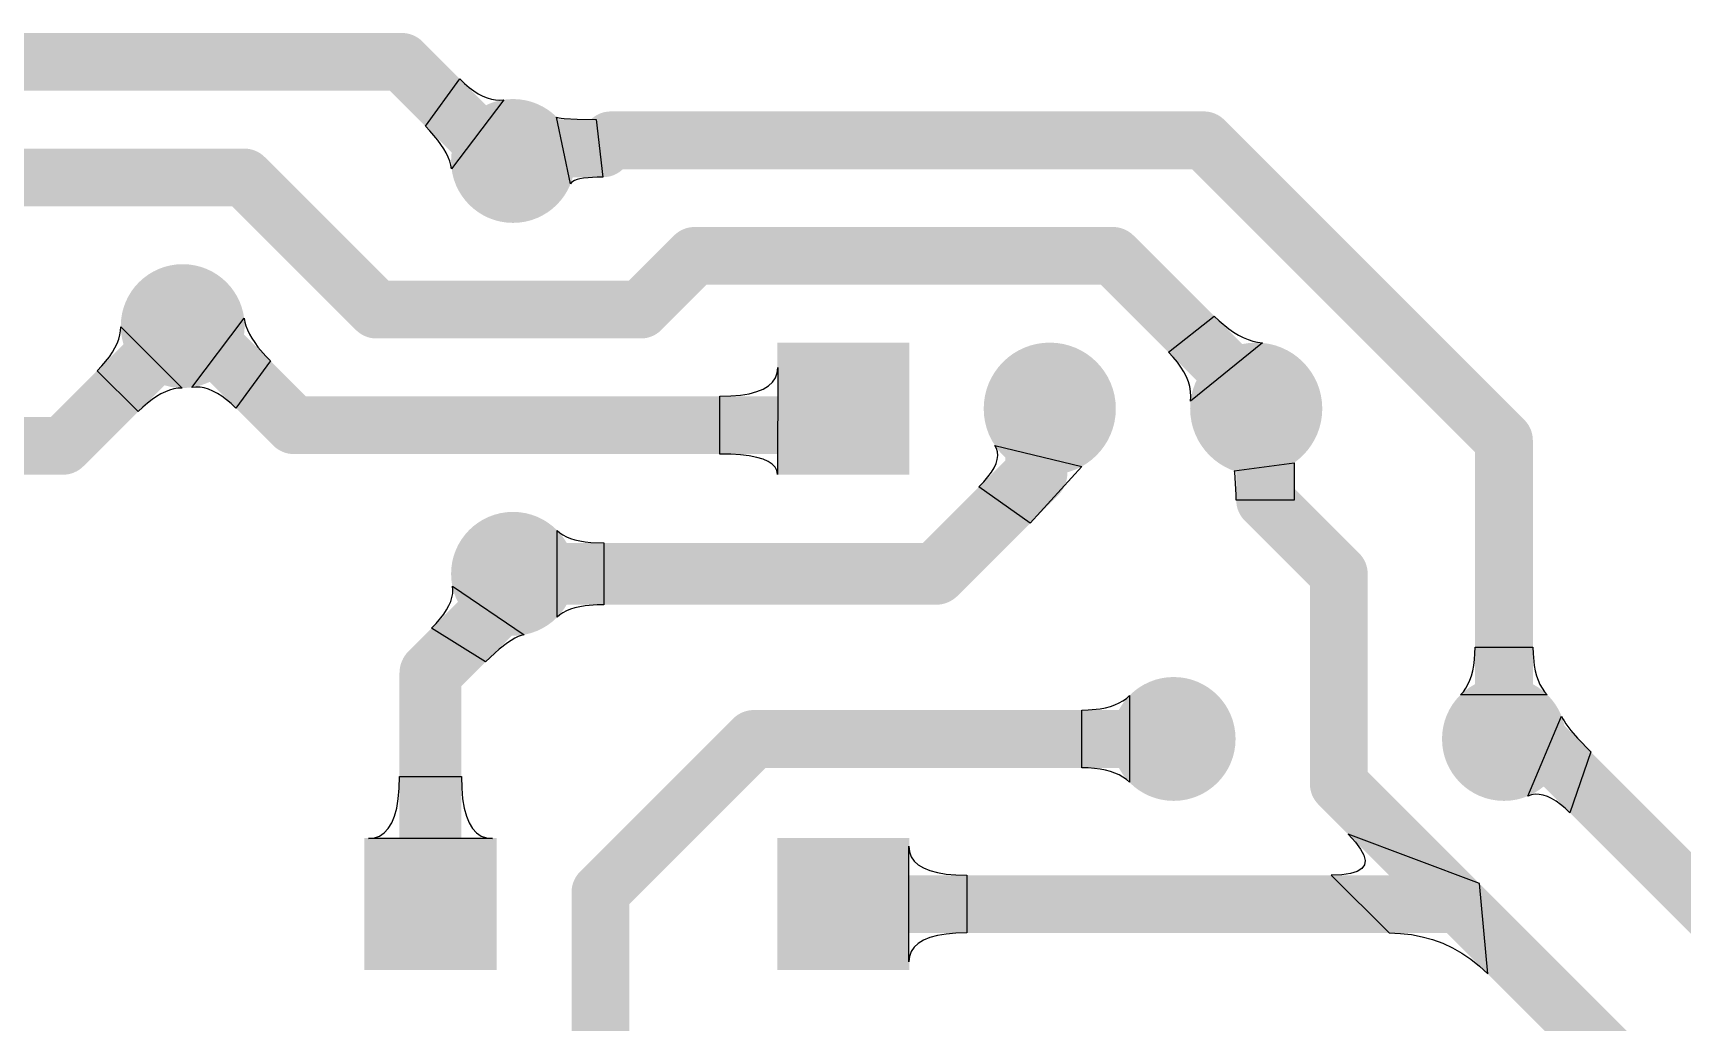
# Model space of a CAD drawing. Header units: inches. Extents: x 0.13 to 2.13, y 0.1 to 1.6.
# Drawn here: x 0.952 to 1.738, y 1.125 to 1.596 of the extents above; entities that cross this region are included whole.
import ezdxf

# ---------------------------------------------------------------- set-up
doc = ezdxf.new("R2010")
doc.units = ezdxf.units.IN
doc.header["$MEASUREMENT"] = 0
doc.layers.add('Pad Holes', color=156, linetype='Continuous')
doc.layers.add('Top Layer', color=1, linetype='Continuous')

# ---------------------------------------------------------------- blocks, each defined once
blk = doc.blocks.new('TO_92_CBE_5')
at = {"layer": 'Pad Holes'}
h = blk.add_hatch(color=7, dxfattribs=at)
edge = h.paths.add_edge_path()
edge.add_arc((-0.0984246, 0), 0.015748, 0, 360)
h = blk.add_hatch(color=7, dxfattribs=at)
edge = h.paths.add_edge_path()
edge.add_arc((-6e-07, 0), 0.015748, 0, 360)
h = blk.add_hatch(color=7, dxfattribs=at)
edge = h.paths.add_edge_path()
edge.add_arc((0.0984254, 0), 0.015748, 0, 360)
at = {"layer": 'Top Layer'}
h = blk.add_hatch(color=1, dxfattribs=at)
edge = h.paths.add_edge_path()
edge.add_arc((-0.0984246, 0), 0.031496, 0, 360)
h = blk.add_hatch(color=1, dxfattribs=at)
edge = h.paths.add_edge_path()
edge.add_arc((-6e-07, 0), 0.031496, 0, 360)
blk.add_hatch(color=1, dxfattribs=at).paths.add_polyline_path([(0.06692935, 0.03149605), (0.12992145, 0.03149605), (0.12992145, -0.03149605), (0.06692935, -0.03149605)])
blk = doc.blocks.new('TO_92_CBE_6')
at = {"layer": 'Pad Holes'}
h = blk.add_hatch(color=7, dxfattribs=at)
edge = h.paths.add_edge_path()
edge.add_arc((-0.0984246, 3e-07), 0.015748, 0, 360)
h = blk.add_hatch(color=7, dxfattribs=at)
edge = h.paths.add_edge_path()
edge.add_arc((-6e-07, 3e-07), 0.015748, 0, 360)
h = blk.add_hatch(color=7, dxfattribs=at)
edge = h.paths.add_edge_path()
edge.add_arc((0.0984254, 3e-07), 0.015748, 0, 360)
at = {"layer": 'Top Layer'}
h = blk.add_hatch(color=1, dxfattribs=at)
edge = h.paths.add_edge_path()
edge.add_arc((-0.0984246, 3e-07), 0.031496, 0, 360)
h = blk.add_hatch(color=1, dxfattribs=at)
edge = h.paths.add_edge_path()
edge.add_arc((-6e-07, 3e-07), 0.031496, 0, 360)
blk.add_hatch(color=1, dxfattribs=at).paths.add_polyline_path([(0.06692935, 0.03149635), (0.12992145, 0.03149635), (0.12992145, -0.03149575), (0.06692935, -0.03149575)])
blk = doc.blocks.new('R_THT_10_8___10')
at = {"layer": 'Pad Holes'}
h = blk.add_hatch(color=7, dxfattribs=at)
edge = h.paths.add_edge_path()
edge.add_arc((0, 0), 0.015748, 0, 360)
h = blk.add_hatch(color=7, dxfattribs=at)
edge = h.paths.add_edge_path()
edge.add_arc((0.4251969, 0), 0.015748, 0, 360)
at = {"layer": 'Top Layer'}
h = blk.add_hatch(color=1, dxfattribs=at)
edge = h.paths.add_edge_path()
edge.add_arc((0, 0), 0.0295275, 0, 360)
h = blk.add_hatch(color=1, dxfattribs=at)
edge = h.paths.add_edge_path()
edge.add_arc((0.4251969, 0), 0.0295275, 0, 360)
blk = doc.blocks.new('TO_92_EBC_15')
at = {"layer": 'Pad Holes'}
h = blk.add_hatch(color=7, dxfattribs=at)
edge = h.paths.add_edge_path()
edge.add_arc((-0.0984255, 8e-07), 0.015748, 0, 360)
h = blk.add_hatch(color=7, dxfattribs=at)
edge = h.paths.add_edge_path()
edge.add_arc((5e-07, 8e-07), 0.015748, 0, 360)
h = blk.add_hatch(color=7, dxfattribs=at)
edge = h.paths.add_edge_path()
edge.add_arc((0.0984245, 8e-07), 0.015748, 0, 360)
at = {"layer": 'Top Layer'}
h = blk.add_hatch(color=1, dxfattribs=at)
edge = h.paths.add_edge_path()
edge.add_arc((-0.0984255, 8e-07), 0.031496, 0, 360)
h = blk.add_hatch(color=1, dxfattribs=at)
edge = h.paths.add_edge_path()
edge.add_arc((5e-07, 8e-07), 0.031496, 0, 360)
blk.add_hatch(color=1, dxfattribs=at).paths.add_polyline_path([(0.06692845, 0.03149685), (0.12992055, 0.03149685), (0.12992055, -0.03149525), (0.06692845, -0.03149525)])
blk = doc.blocks.new('R_THT_10_8___18')
at = {"layer": 'Pad Holes'}
h = blk.add_hatch(color=7, dxfattribs=at)
edge = h.paths.add_edge_path()
edge.add_arc((-9e-07, 3e-07), 0.015748, 0, 360)
h = blk.add_hatch(color=7, dxfattribs=at)
edge = h.paths.add_edge_path()
edge.add_arc((0.4251971, 3e-07), 0.015748, 0, 360)
at = {"layer": 'Top Layer'}
h = blk.add_hatch(color=1, dxfattribs=at)
edge = h.paths.add_edge_path()
edge.add_arc((-9e-07, 3e-07), 0.0295275, 0, 360)
h = blk.add_hatch(color=1, dxfattribs=at)
edge = h.paths.add_edge_path()
edge.add_arc((0.4251971, 3e-07), 0.0295275, 0, 360)
blk = doc.blocks.new('R_THT_10_8___20')
at = {"layer": 'Pad Holes'}
h = blk.add_hatch(color=7, dxfattribs=at)
edge = h.paths.add_edge_path()
edge.add_arc((0, 5e-07), 0.015748, 0, 360)
h = blk.add_hatch(color=7, dxfattribs=at)
edge = h.paths.add_edge_path()
edge.add_arc((0.425196, 5e-07), 0.015748, 0, 360)
at = {"layer": 'Top Layer'}
h = blk.add_hatch(color=1, dxfattribs=at)
edge = h.paths.add_edge_path()
edge.add_arc((0, 5e-07), 0.0295275, 0, 360)
h = blk.add_hatch(color=1, dxfattribs=at)
edge = h.paths.add_edge_path()
edge.add_arc((0.425196, 5e-07), 0.0295275, 0, 360)
blk = doc.blocks.new('C_THT_5___24')
at = {"layer": 'Pad Holes'}
h = blk.add_hatch(color=7, dxfattribs=at)
edge = h.paths.add_edge_path()
edge.add_arc((-4e-07, 5e-07), 0.015748, 0, 360)
h = blk.add_hatch(color=7, dxfattribs=at)
edge = h.paths.add_edge_path()
edge.add_arc((0.1968496, 5e-07), 0.015748, 0, 360)
at = {"layer": 'Top Layer'}
h = blk.add_hatch(color=1, dxfattribs=at)
edge = h.paths.add_edge_path()
edge.add_arc((-4e-07, 5e-07), 0.0295275, 0, 360)
h = blk.add_hatch(color=1, dxfattribs=at)
edge = h.paths.add_edge_path()
edge.add_arc((0.1968496, 5e-07), 0.0295275, 0, 360)

msp = doc.modelspace()

# ---------------------------------------------------------------- linework, layer by layer
at = {"layer": 'Top Layer'}
for p, q in [((1.139324, 1.5519929), (1.1557391, 1.5745523)), ((1.1557391, 1.5745523), (1.1579925, 1.5724099)), ((1.1579925, 1.5724099), (1.1602122, 1.5705233)), ((1.1767574, 1.5646392), (1.1518152, 1.5316731)), ((1.1602122, 1.5705233), (1.1623982, 1.5688926)), ((1.1623982, 1.5688926), (1.1645506, 1.5675176)), ((1.1645506, 1.5675176), (1.1666693, 1.5663984)), ((1.1666693, 1.5663984), (1.1687543, 1.565535)), ((1.1687543, 1.565535), (1.1708056, 1.5649274)), ((1.1708056, 1.5649274), (1.1728232, 1.5645755)), ((1.1728232, 1.5645755), (1.1748071, 1.5644795)), ((1.1748071, 1.5644795), (1.1767574, 1.5646392)), ((1.1414898, 1.5497488), (1.139324, 1.5519929)), ((1.1452102, 1.5454021), (1.1414898, 1.5497488)), ((1.208549, 1.5245446), (1.2019115, 1.556382)), ((1.2019115, 1.556382), (1.2023067, 1.5561649)), ((1.2023067, 1.5561649), (1.203032, 1.5559706)), ((1.203032, 1.5559706), (1.2040874, 1.5557991)), ((1.2040874, 1.5557991), (1.205473, 1.5556505)), ((1.205473, 1.5556505), (1.2116103, 1.5553419)), ((1.2116103, 1.5553419), (1.2207187, 1.555239)), ((1.2207187, 1.555239), (1.2239464, 1.52768)), ((1.1467649, 1.5432994), (1.1452102, 1.5454021)), ((1.1481159, 1.5412439), (1.1467649, 1.5432994)), ((1.1492631, 1.5392355), (1.1481159, 1.5412439)), ((1.1502067, 1.5372742), (1.1492631, 1.5392355)), ((1.1509466, 1.53536), (1.1502067, 1.5372742)), ((1.1514828, 1.533493), (1.1509466, 1.53536)), ((1.1518152, 1.5316731), (1.1514828, 1.533493)), ((1.209563, 1.5256734), (1.2089269, 1.5251404)), ((1.2104572, 1.5261437), (1.209563, 1.5256734)), ((1.2116096, 1.5265512), (1.2104572, 1.5261437)), ((1.2130203, 1.5268961), (1.2116096, 1.5265512)), ((1.2146891, 1.5271783), (1.2130203, 1.5268961)), ((1.2212448, 1.5276486), (1.2146891, 1.5271783)), ((1.2239464, 1.52768), (1.2212448, 1.5276486)), ((1.2089269, 1.5251404), (1.208549, 1.5245446)), ((0.9940012, 1.4544516), (0.9940959, 1.4563976)), ((0.9940959, 1.4563976), (1.0233267, 1.4271668)), ((1.027967, 1.4274868), (1.0529092, 1.4604529)), ((1.0529092, 1.4604529), (1.0532416, 1.458633)), ((1.0532416, 1.458633), (1.0537778, 1.456766)), ((1.0537778, 1.456766), (1.0545177, 1.4548518)), ((1.0545177, 1.4548518), (1.0554613, 1.4528905)), ((1.493629, 1.4442171), (1.5153617, 1.4614588)), ((1.5153617, 1.4614588), (1.5177022, 1.4592205)), ((1.5177022, 1.4592205), (1.5223559, 1.4553843)), ((1.5223559, 1.4553843), (1.524669, 1.4537865)), ((0.9913414, 1.4463354), (0.9923484, 1.4484143)), ((0.9923484, 1.4484143), (0.9931274, 1.4504599)), ((0.9931274, 1.4504599), (0.9936784, 1.4524724)), ((0.9936784, 1.4524724), (0.9940012, 1.4544516)), ((1.0554613, 1.4528905), (1.0566085, 1.4508821)), ((1.0566085, 1.4508821), (1.0579595, 1.4488266)), ((1.0579595, 1.4488266), (1.0595142, 1.4467239)), ((1.0595142, 1.4467239), (1.0632346, 1.4423772)), ((1.5383562, 1.4486829), (1.5041374, 1.4208729)), ((1.524669, 1.4537865), (1.526973, 1.4524021)), ((1.526973, 1.4524021), (1.5292679, 1.4512313)), ((1.5292679, 1.4512313), (1.5315537, 1.4502739)), ((1.5315537, 1.4502739), (1.5338303, 1.4495301)), ((1.5338303, 1.4495301), (1.5360978, 1.4489997)), ((1.5360978, 1.4489997), (1.5383562, 1.4486829)), ((0.9850322, 1.4376878), (0.988643, 1.442078)), ((0.988643, 1.442078), (0.9901062, 1.4442233)), ((0.9901062, 1.4442233), (0.9913414, 1.4463354)), ((1.0654004, 1.4401331), (1.0489853, 1.4175737)), ((1.0632346, 1.4423772), (1.0654004, 1.4401331)), ((1.495861, 1.4418568), (1.493629, 1.4442171)), ((1.4978305, 1.4395022), (1.495861, 1.4418568)), ((1.4995375, 1.4371533), (1.4978305, 1.4395022)), ((0.9828847, 1.4354428), (0.9850322, 1.4376878)), ((1.0023719, 1.4159556), (0.9828847, 1.4354428)), ((1.304822, 1.4299802), (1.3062092, 1.4320472)), ((1.3062092, 1.4320472), (1.3070441, 1.4343897)), ((1.3070441, 1.4343897), (1.3073267, 1.4370078)), ((1.3073267, 1.4370078), (1.3072067, 1.3859468)), ((1.5009821, 1.4348103), (1.4995375, 1.4371533)), ((1.5021641, 1.432473), (1.5009821, 1.4348103)), ((1.5030837, 1.4301415), (1.5021641, 1.432473)), ((1.0111524, 1.4231771), (1.0090071, 1.4217139)), ((1.0132645, 1.4244123), (1.0111524, 1.4231771)), ((1.0153434, 1.4254193), (1.0132645, 1.4244123)), ((1.017389, 1.4261983), (1.0153434, 1.4254193)), ((1.0194015, 1.4267493), (1.017389, 1.4261983)), ((1.0213807, 1.4270721), (1.0194015, 1.4267493)), ((1.0233267, 1.4271668), (1.0213807, 1.4270721)), ((1.0299173, 1.4276465), (1.027967, 1.4274868)), ((1.0319012, 1.4275505), (1.0299173, 1.4276465)), ((1.0339188, 1.4271986), (1.0319012, 1.4275505)), ((1.0359701, 1.426591), (1.0339188, 1.4271986)), ((1.0380551, 1.4257276), (1.0359701, 1.426591)), ((1.0401738, 1.4246084), (1.0380551, 1.4257276)), ((1.0423262, 1.4232334), (1.0401738, 1.4246084)), ((1.0445122, 1.4216027), (1.0423262, 1.4232334)), ((1.2796476, 1.4232282), (1.2849008, 1.423366)), ((1.2796476, 1.3956692), (1.2796476, 1.4232282)), ((1.2849008, 1.423366), (1.2896017, 1.4237794)), ((1.2896017, 1.4237794), (1.2937503, 1.4244684)), ((1.2937503, 1.4244684), (1.2973467, 1.425433)), ((1.2973467, 1.425433), (1.3003907, 1.4266731)), ((1.3003907, 1.4266731), (1.3028825, 1.4281889)), ((1.3028825, 1.4281889), (1.304822, 1.4299802)), ((1.5037409, 1.4278157), (1.5030837, 1.4301415)), ((1.5041355, 1.4254957), (1.5037409, 1.4278157)), ((1.5042677, 1.4231814), (1.5041355, 1.4254957)), ((1.5041374, 1.4208729), (1.5042677, 1.4231814)), ((1.0046169, 1.4181031), (1.0023719, 1.4159556)), ((1.0068286, 1.4200225), (1.0046169, 1.4181031)), ((1.0090071, 1.4217139), (1.0068286, 1.4200225)), ((1.0467319, 1.4197161), (1.0445122, 1.4216027)), ((1.0489853, 1.4175737), (1.0467319, 1.4197161)), ((1.411644, 1.3982809), (1.4108408, 1.3997914)), ((1.4108408, 1.3997914), (1.4522203, 1.3897447)), ((1.2848838, 1.3955719), (1.2796476, 1.3956692)), ((1.2895689, 1.3952803), (1.2848838, 1.3955719)), ((1.2937027, 1.3947941), (1.2895689, 1.3952803)), ((1.2972854, 1.3941136), (1.2937027, 1.3947941)), ((1.3003169, 1.3932386), (1.2972854, 1.3941136)), ((1.3027972, 1.3921691), (1.3003169, 1.3932386)), ((1.3047264, 1.3909052), (1.3027972, 1.3921691)), ((1.4113771, 1.3911948), (1.4119657, 1.3931229)), ((1.4120992, 1.396666), (1.411644, 1.3982809)), ((1.4119657, 1.3931229), (1.4122064, 1.3949467)), ((1.4122064, 1.3949467), (1.4120992, 1.396666)), ((1.5248555, 1.3876559), (1.5535711, 1.391574)), ((1.5535711, 1.391574), (1.5535519, 1.3913824)), ((1.3061043, 1.3894468), (1.3047264, 1.3909052)), ((1.3069311, 1.387794), (1.3061043, 1.3894468)), ((1.3072067, 1.3859468), (1.3069311, 1.387794)), ((1.4055432, 1.3824384), (1.4075236, 1.3847841)), ((1.4075236, 1.3847841), (1.409156, 1.3870254)), ((1.409156, 1.3870254), (1.4104405, 1.3891623)), ((1.4104405, 1.3891623), (1.4113771, 1.3911948)), ((1.4522203, 1.3897447), (1.4276694, 1.3626846)), ((1.5250561, 1.3874486), (1.5248555, 1.3876559)), ((1.5252355, 1.386977), (1.5250561, 1.3874486)), ((1.5259006, 1.37628), (1.5252355, 1.386977)), ((1.5535348, 1.3908361), (1.5534702, 1.3736952)), ((1.5535519, 1.3913824), (1.5535348, 1.3908361)), ((1.4032149, 1.3799883), (1.4055432, 1.3824384)), ((1.4276694, 1.3626846), (1.4032149, 1.3799883)), ((1.5259112, 1.3736952), (1.5259006, 1.37628)), ((1.5534702, 1.3736952), (1.5259112, 1.3736952)), ((1.2021893, 1.3179138), (1.2021893, 1.3592524)), ((1.2021893, 1.3592524), (1.2034532, 1.3581303)), ((1.2034532, 1.3581303), (1.2049297, 1.3571264)), ((1.2049297, 1.3571264), (1.2066186, 1.3562406)), ((1.2066186, 1.3562406), (1.20852, 1.3554729)), ((1.20852, 1.3554729), (1.2106339, 1.3548233)), ((1.2106339, 1.3548233), (1.2129602, 1.3542918)), ((1.2129602, 1.3542918), (1.2154991, 1.3538784)), ((1.2154991, 1.3538784), (1.2182504, 1.3535831)), ((1.2182504, 1.3535831), (1.2243905, 1.3533469)), ((1.2243905, 1.3533469), (1.2243905, 1.3238193)), ((1.152009, 1.3273256), (1.1523324, 1.3291634)), ((1.1523889, 1.330936), (1.1521784, 1.3326437)), ((1.1521784, 1.3326437), (1.1864621, 1.3095461)), ((1.1523324, 1.3291634), (1.1523889, 1.330936)), ((1.148046, 1.3193243), (1.1494372, 1.3214222)), ((1.1494372, 1.3214222), (1.1505614, 1.3234551)), ((1.1505614, 1.3234551), (1.1514187, 1.3254229)), ((1.1514187, 1.3254229), (1.152009, 1.3273256)), ((1.2066186, 1.3209256), (1.2049297, 1.3200398)), ((1.20852, 1.3216933), (1.2066186, 1.3209256)), ((1.2106339, 1.3223429), (1.20852, 1.3216933)), ((1.2129602, 1.3228744), (1.2106339, 1.3223429)), ((1.2154991, 1.3232878), (1.2129602, 1.3228744)), ((1.2212142, 1.3237602), (1.2154991, 1.3232878)), ((1.2243905, 1.3238193), (1.2212142, 1.3237602)), ((1.1422707, 1.3126405), (1.1444628, 1.3149335)), ((1.1444628, 1.3149335), (1.148046, 1.3193243)), ((1.2034532, 1.3190359), (1.2021893, 1.3179138)), ((1.2049297, 1.3200398), (1.2034532, 1.3190359)), ((1.1679238, 1.2965353), (1.1422707, 1.3126405)), ((1.1784382, 1.3056677), (1.1745313, 1.3026452)), ((1.1802422, 1.3068637), (1.1784382, 1.3056677)), ((1.1819466, 1.3078496), (1.1802422, 1.3068637)), ((1.1835514, 1.3086252), (1.1819466, 1.3078496)), ((1.1850566, 1.3091907), (1.1835514, 1.3086252)), ((1.1864621, 1.3095461), (1.1850566, 1.3091907)), ((1.1724284, 1.3008187), (1.1679238, 1.2965353)), ((1.1745313, 1.3026452), (1.1724284, 1.3008187)), ((1.6391437, 1.2949107), (1.6394882, 1.2976471)), ((1.6394882, 1.2976471), (1.6396949, 1.3005682)), ((1.6396949, 1.3005682), (1.6397638, 1.3036742)), ((1.6397638, 1.3036742), (1.6673228, 1.3036742)), ((1.6673228, 1.3036742), (1.6673917, 1.3005682)), ((1.6673917, 1.3005682), (1.6679429, 1.2949107)), ((1.6372834, 1.2878101), (1.6380413, 1.2899922)), ((1.6380413, 1.2899922), (1.6386614, 1.2923591)), ((1.6386614, 1.2923591), (1.6391437, 1.2949107)), ((1.6679429, 1.2949107), (1.6684252, 1.2923591)), ((1.6684252, 1.2923591), (1.6690453, 1.2899922)), ((1.6690453, 1.2899922), (1.6698032, 1.2878101)), ((1.632874, 1.2809294), (1.6341831, 1.2823724)), ((1.6341831, 1.2823724), (1.6353543, 1.2840002)), ((1.6353543, 1.2840002), (1.6363878, 1.2858128)), ((1.6363878, 1.2858128), (1.6372834, 1.2878101)), ((1.6698032, 1.2878101), (1.6706988, 1.2858128)), ((1.6706988, 1.2858128), (1.6717323, 1.2840002)), ((1.6717323, 1.2840002), (1.6729035, 1.2823724)), ((1.6729035, 1.2823724), (1.6742126, 1.2809294)), ((1.4522313, 1.273622), (1.4553373, 1.2736909)), ((1.4553373, 1.2736909), (1.4609948, 1.2742421)), ((1.4609948, 1.2742421), (1.4635464, 1.2747244)), ((1.4635464, 1.2747244), (1.4659133, 1.2753445)), ((1.4659133, 1.2753445), (1.4680954, 1.2761024)), ((1.4680954, 1.2761024), (1.4700927, 1.276998)), ((1.4700927, 1.276998), (1.4719053, 1.2780315)), ((1.4719053, 1.2780315), (1.4735331, 1.2792027)), ((1.4735331, 1.2792027), (1.4749761, 1.2805118)), ((1.4749761, 1.2805118), (1.4749761, 1.2391732)), ((1.6742126, 1.2809294), (1.632874, 1.2809294)), ((1.4522313, 1.246063), (1.4522313, 1.273622)), ((1.6649618, 1.2326121), (1.6809966, 1.2707141)), ((1.6809966, 1.2707141), (1.6814985, 1.2696279)), ((1.6814985, 1.2696279), (1.6821976, 1.268406)), ((1.6821976, 1.268406), (1.6830938, 1.2670484)), ((1.6830938, 1.2670484), (1.685478, 1.2639262)), ((1.685478, 1.2639262), (1.688651, 1.2602611)), ((1.688651, 1.2602611), (1.6948896, 1.2537458)), ((1.6948896, 1.2537458), (1.6850042, 1.2246567)), ((1.4553373, 1.2459941), (1.4522313, 1.246063)), ((1.4582584, 1.2457874), (1.4553373, 1.2459941)), ((1.4609948, 1.2454429), (1.4582584, 1.2457874)), ((1.4635464, 1.2449606), (1.4609948, 1.2454429)), ((1.4659133, 1.2443405), (1.4635464, 1.2449606)), ((1.4680954, 1.2435826), (1.4659133, 1.2443405)), ((1.4700927, 1.242687), (1.4680954, 1.2435826)), ((1.4719053, 1.2416535), (1.4700927, 1.242687)), ((1.1263779, 1.2313329), (1.1268209, 1.236373)), ((1.1268209, 1.236373), (1.1269685, 1.242006)), ((1.1269685, 1.242006), (1.1564961, 1.242006)), ((1.1564961, 1.242006), (1.1566437, 1.236373)), ((1.1566437, 1.236373), (1.1570867, 1.2313329)), ((1.4735331, 1.2404823), (1.4719053, 1.2416535)), ((1.4749761, 1.2391732), (1.4735331, 1.2404823)), ((1.1246063, 1.2230315), (1.1256398, 1.2268857)), ((1.1256398, 1.2268857), (1.1263779, 1.2313329)), ((1.1570867, 1.2313329), (1.1578248, 1.2268857)), ((1.1578248, 1.2268857), (1.1588583, 1.2230315)), ((1.6666951, 1.2331753), (1.6649618, 1.2326121)), ((1.6684886, 1.2334366), (1.6666951, 1.2331753)), ((1.6703423, 1.2333959), (1.6684886, 1.2334366)), ((1.6722563, 1.2330533), (1.6703423, 1.2333959)), ((1.6742304, 1.2324088), (1.6722563, 1.2330533)), ((1.6762647, 1.2314622), (1.6742304, 1.2324088)), ((1.6783593, 1.2302138), (1.6762647, 1.2314622)), ((1.6805141, 1.2286633), (1.6783593, 1.2302138)), ((1.682729, 1.226811), (1.6805141, 1.2286633)), ((1.6850042, 1.2246567), (1.682729, 1.226811)), ((1.1216535, 1.217102), (1.1232776, 1.2197703)), ((1.1232776, 1.2197703), (1.1246063, 1.2230315)), ((1.1588583, 1.2230315), (1.160187, 1.2197703)), ((1.160187, 1.2197703), (1.1618111, 1.217102)), ((1.1122047, 1.2123584), (1.1150098, 1.2126549)), ((1.1712599, 1.2123584), (1.1122047, 1.2123584)), ((1.1150098, 1.2126549), (1.1175197, 1.2135443)), ((1.1175197, 1.2135443), (1.1197342, 1.2150267)), ((1.1197342, 1.2150267), (1.1216535, 1.217102)), ((1.1618111, 1.217102), (1.1637304, 1.2150267)), ((1.1637304, 1.2150267), (1.1659449, 1.2135443)), ((1.1659449, 1.2135443), (1.1684548, 1.2126549)), ((1.1684548, 1.2126549), (1.1712599, 1.2123584)), ((1.6418071, 1.190846), (1.5793095, 1.2143692)), ((1.5793095, 1.2143692), (1.5827365, 1.2106666)), ((1.3698387, 1.1535433), (1.3698387, 1.2086615)), ((1.3698387, 1.2086615), (1.3701155, 1.2060434)), ((1.3701155, 1.2060434), (1.3709459, 1.2037009)), ((1.3709459, 1.2037009), (1.3723298, 1.2016339)), ((1.5827365, 1.2106666), (1.5852225, 1.2073538)), ((1.5852225, 1.2073538), (1.5867677, 1.2044307)), ((1.5867677, 1.2044307), (1.5873719, 1.2018974)), ((1.3723298, 1.2016339), (1.3742674, 1.1998426)), ((1.3742674, 1.1998426), (1.3767585, 1.1983268)), ((1.3767585, 1.1983268), (1.3798032, 1.1970867)), ((1.3798032, 1.1970867), (1.3834015, 1.1961221)), ((1.3834015, 1.1961221), (1.3875533, 1.1954331)), ((1.3875533, 1.1954331), (1.3922588, 1.1950197)), ((1.576279, 1.1950768), (1.5712376, 1.194882)), ((1.5803794, 1.1956614), (1.576279, 1.1950768)), ((1.5835389, 1.1966358), (1.5803794, 1.1956614)), ((1.5857575, 1.1979999), (1.5835389, 1.1966358)), ((1.5870351, 1.1997538), (1.5857575, 1.1979999)), ((1.5873719, 1.2018974), (1.5870351, 1.1997538)), ((1.3922588, 1.1950197), (1.3975178, 1.194882)), ((1.3975178, 1.194882), (1.3975178, 1.1673228)), ((1.5712376, 1.194882), (1.5987967, 1.1673228)), ((1.645843, 1.1478356), (1.6418071, 1.190846)), ((1.6418071, 1.190846), (1.6418071, 1.190846)), ((1.6418071, 1.190846), (1.6418071, 1.190846)), ((1.6418071, 1.190846), (1.6418071, 1.190846)), ((1.6418071, 1.190846), (1.6418071, 1.190846)), ((1.6418071, 1.190846), (1.6418071, 1.190846)), ((1.6418071, 1.190846), (1.6418071, 1.190846)), ((1.6418071, 1.190846), (1.6418071, 1.190846)), ((1.6418071, 1.190846), (1.6418071, 1.190846)), ((1.6418071, 1.190846), (1.6418071, 1.190846)), ((1.6418071, 1.190846), (1.6418071, 1.190846)), ((1.3767585, 1.163878), (1.3742674, 1.1623622)), ((1.3798032, 1.1651181), (1.3767585, 1.163878)), ((1.3834015, 1.1660827), (1.3798032, 1.1651181)), ((1.3875533, 1.1667717), (1.3834015, 1.1660827)), ((1.3922588, 1.1671851), (1.3875533, 1.1667717)), ((1.3975178, 1.1673228), (1.3922588, 1.1671851)), ((1.5987967, 1.1673228), (1.6042278, 1.167128)), ((1.6042278, 1.167128), (1.6094975, 1.1665434)), ((1.6094975, 1.1665434), (1.6146057, 1.165569)), ((1.6146057, 1.165569), (1.6195525, 1.1642049)), ((1.6195525, 1.1642049), (1.6243379, 1.162451)), ((1.3701155, 1.1561614), (1.3698387, 1.1535433)), ((1.3709459, 1.1585039), (1.3701155, 1.1561614)), ((1.3723298, 1.1605709), (1.3709459, 1.1585039)), ((1.3742674, 1.1623622), (1.3723298, 1.1605709)), ((1.6243379, 1.162451), (1.6289618, 1.1603074)), ((1.6289618, 1.1603074), (1.6334242, 1.1577741)), ((1.6334242, 1.1577741), (1.6377253, 1.154851)), ((1.6377253, 1.154851), (1.6418649, 1.1515382)), ((1.6418649, 1.1515382), (1.645843, 1.1478356))]:
    msp.add_line(p, q, dxfattribs=at)
for points in [[(0.8010071, 1.5826773, 0.0275591, 0.0275591, 0), (1.1281268, 1.5826773, 0.0275591, 0.0275591, 0)], [(1.1281268, 1.5826773, 0.0275591, 0.0275591, 0), (1.175371, 1.5354331, 0.0275591, 0.0275591, 0)], [(1.2239464, 1.5414595, 0.0275591, 0.0275591, 0), (1.2277628, 1.5452759, 0.0275591, 0.0275591, 0)], [(1.2277628, 1.5452759, 0.0275591, 0.0275591, 0), (1.5104834, 1.5452759, 0.0275591, 0.0275591, 0)], [(1.5104834, 1.5452759, 0.0275591, 0.0275591, 0), (1.6535433, 1.402216, 0.0275591, 0.0275591, 0)], [(1.175371, 1.5354331, 0.0275591, 0.0275591, 0), (1.1811024, 1.5354331, 0.0275591, 0.0275591, 0)], [(1.1811024, 1.5354331, 0.0275591, 0.0275591, 0), (1.1871288, 1.5414595, 0.0275591, 0.0275591, 0)], [(1.1871288, 1.5414595, 0.0275591, 0.0275591, 0), (1.2239464, 1.5414595, 0.0275591, 0.0275591, 0)], [(0.9061606, 1.5275591, 0.0275591, 0.0275591, 0), (1.0529757, 1.5275591, 0.0275591, 0.0275591, 0)], [(1.0529757, 1.5275591, 0.0275591, 0.0275591, 0), (1.1159679, 1.4645669, 0.0275591, 0.0275591, 0)], [(1.2420391, 1.4645669, 0.0275591, 0.0275591, 0), (1.2676297, 1.4901575, 0.0275591, 0.0275591, 0)], [(1.2676297, 1.4901575, 0.0275591, 0.0275591, 0), (1.4671758, 1.4901575, 0.0275591, 0.0275591, 0)], [(1.4671758, 1.4901575, 0.0275591, 0.0275591, 0), (1.5354327, 1.4219006, 0.0275591, 0.0275591, 0)], [(1.1159679, 1.4645669, 0.0275591, 0.0275591, 0), (1.2420391, 1.4645669, 0.0275591, 0.0275591, 0)], [(0.966535, 1.3996059, 0.0275591, 0.0275591, 0), (1.023622, 1.4566929, 0.0275591, 0.0275591, 0)], [(1.023622, 1.4566929, 0.0275591, 0.0275591, 0), (1.0293534, 1.4566929, 0.0275591, 0.0275591, 0)], [(1.0293534, 1.4566929, 0.0275591, 0.0275591, 0), (1.0765976, 1.4094487, 0.0275591, 0.0275591, 0)], [(1.3307086, 1.4094487, 0.0275591, 0.0275591, 0), (1.3385827, 1.4173228, 0.0275591, 0.0275591, 0)], [(1.4306036, 1.4109197, 0.0295276, 0.0295276, 0), (1.4370067, 1.4173228, 0.0295276, 0.0295276, 0)], [(1.5354327, 1.4173228, 0.0275591, 0.0275591, 0), (1.5354327, 1.4219006, 0.0275591, 0.0275591, 0)], [(1.5354327, 1.4173228, 0.0275591, 0.0275591, 0), (1.5396907, 1.4130648, 0.0275591, 0.0275591, 0)], [(1.0765976, 1.4094487, 0.0275591, 0.0275591, 0), (1.1517481, 1.4094487, 0.0275591, 0.0275591, 0)], [(1.1517481, 1.4094487, 0.0275591, 0.0275591, 0), (1.1517487, 1.4094493, 0.0275591, 0.0275591, 0)], [(1.1517487, 1.4094493, 0.0275591, 0.0275591, 0), (1.2104561, 1.4094493, 0.0275591, 0.0275591, 0)], [(1.2104561, 1.4094493, 0.0275591, 0.0275591, 0), (1.2104567, 1.4094487, 0.0275591, 0.0275591, 0)], [(1.2104567, 1.4094487, 0.0275591, 0.0275591, 0), (1.3307086, 1.4094487, 0.0275591, 0.0275591, 0)], [(1.4306036, 1.3864979, 0.0295276, 0.0295276, 0), (1.4306036, 1.4109197, 0.0295276, 0.0295276, 0)], [(1.5396907, 1.3736952, 0.0275591, 0.0275591, 0), (1.5396907, 1.4130648, 0.0275591, 0.0275591, 0)], [(1.6535433, 1.2598425, 0.0275591, 0.0275591, 0), (1.6535433, 1.402216, 0.0275591, 0.0275591, 0)], [(0.695847, 1.3996059, 0.0275591, 0.0275591, 0), (0.966535, 1.3996059, 0.0275591, 0.0275591, 0)], [(1.3826888, 1.3385831, 0.0295276, 0.0295276, 0), (1.4306036, 1.3864979, 0.0295276, 0.0295276, 0)], [(1.5396907, 1.3736952, 0.0275591, 0.0275591, 0), (1.5748031, 1.3385828, 0.0275591, 0.0275591, 0)], [(1.1811024, 1.3385831, 0.0295276, 0.0295276, 0), (1.3826888, 1.3385831, 0.0295276, 0.0295276, 0)], [(1.5748031, 1.2383628, 0.0275591, 0.0275591, 0), (1.5748031, 1.3385828, 0.0275591, 0.0275591, 0)], [(1.1417323, 1.2912229, 0.0295276, 0.0295276, 0), (1.1811024, 1.330593, 0.0295276, 0.0295276, 0)], [(1.1417323, 1.1811024, 0.0295276, 0.0295276, 0), (1.1417323, 1.2912229, 0.0295276, 0.0295276, 0)], [(1.667579, 1.2615691, 0.0275591, 0.0275591, 0), (1.7817645, 1.1473836, 0.0275591, 0.0275591, 0)], [(1.2227797, 1.1867533, 0.0275591, 0.0275591, 0), (1.2958689, 1.2598425, 0.0275591, 0.0275591, 0)], [(1.2958689, 1.2598425, 0.0275591, 0.0275591, 0), (1.496063, 1.2598425, 0.0275591, 0.0275591, 0)], [(1.5748031, 1.2383628, 0.0275591, 0.0275591, 0), (1.6320635, 1.1811024, 0.0275591, 0.0275591, 0)], [(1.2227797, 1.06072, 0.0275591, 0.0275591, 0), (1.2227797, 1.1867533, 0.0275591, 0.0275591, 0)], [(1.3385827, 1.1811024, 0.0275591, 0.0275591, 0), (1.6320635, 1.1811024, 0.0275591, 0.0275591, 0)], [(1.6320635, 1.1811024, 0.0275591, 0.0275591, 0), (1.7895439, 1.023622, 0.0275591, 0.0275591, 0)]]:
    msp.add_lwpolyline(points, format="xyseb", dxfattribs=at)
for points in [[(1.121237, 1.5826773, 0.0137795, 0.0137795, 1), (1.1350166, 1.5826773, 0.0137795, 0.0137795, 1)], [(1.121237, 1.5826773, 0.0137795, 0.0137795, 1), (1.1350166, 1.5826773, 0.0137795, 0.0137795, 1)], [(1.220873, 1.5452759, 0.0137795, 0.0137795, 1), (1.2346526, 1.5452759, 0.0137795, 0.0137795, 1)], [(1.220873, 1.5452759, 0.0137795, 0.0137795, 1), (1.2346526, 1.5452759, 0.0137795, 0.0137795, 1)], [(1.5035936, 1.5452759, 0.0137795, 0.0137795, 1), (1.5173732, 1.5452759, 0.0137795, 0.0137795, 1)], [(1.5035936, 1.5452759, 0.0137795, 0.0137795, 1), (1.5173732, 1.5452759, 0.0137795, 0.0137795, 1)], [(1.1684812, 1.5354331, 0.0137795, 0.0137795, 1), (1.1822608, 1.5354331, 0.0137795, 0.0137795, 1)], [(1.1684812, 1.5354331, 0.0137795, 0.0137795, 1), (1.1822608, 1.5354331, 0.0137795, 0.0137795, 1)], [(1.1742126, 1.5354331, 0.0137795, 0.0137795, 1), (1.1879922, 1.5354331, 0.0137795, 0.0137795, 1)], [(1.1742126, 1.5354331, 0.0137795, 0.0137795, 1), (1.1879922, 1.5354331, 0.0137795, 0.0137795, 1)], [(1.180239, 1.5414595, 0.0137795, 0.0137795, 1), (1.1940186, 1.5414595, 0.0137795, 0.0137795, 1)], [(1.180239, 1.5414595, 0.0137795, 0.0137795, 1), (1.1940186, 1.5414595, 0.0137795, 0.0137795, 1)], [(1.2170566, 1.5414595, 0.0137795, 0.0137795, 1), (1.2308362, 1.5414595, 0.0137795, 0.0137795, 1)], [(1.2170566, 1.5414595, 0.0137795, 0.0137795, 1), (1.2308362, 1.5414595, 0.0137795, 0.0137795, 1)], [(1.0460859, 1.5275591, 0.0137795, 0.0137795, 1), (1.0598655, 1.5275591, 0.0137795, 0.0137795, 1)], [(1.0460859, 1.5275591, 0.0137795, 0.0137795, 1), (1.0598655, 1.5275591, 0.0137795, 0.0137795, 1)], [(1.2607399, 1.4901575, 0.0137795, 0.0137795, 1), (1.2745195, 1.4901575, 0.0137795, 0.0137795, 1)], [(1.2607399, 1.4901575, 0.0137795, 0.0137795, 1), (1.2745195, 1.4901575, 0.0137795, 0.0137795, 1)], [(1.460286, 1.4901575, 0.0137795, 0.0137795, 1), (1.4740656, 1.4901575, 0.0137795, 0.0137795, 1)], [(1.460286, 1.4901575, 0.0137795, 0.0137795, 1), (1.4740656, 1.4901575, 0.0137795, 0.0137795, 1)], [(1.1090781, 1.4645669, 0.0137795, 0.0137795, 1), (1.1228577, 1.4645669, 0.0137795, 0.0137795, 1)], [(1.1090781, 1.4645669, 0.0137795, 0.0137795, 1), (1.1228577, 1.4645669, 0.0137795, 0.0137795, 1)], [(1.2351493, 1.4645669, 0.0137795, 0.0137795, 1), (1.2489289, 1.4645669, 0.0137795, 0.0137795, 1)], [(1.2351493, 1.4645669, 0.0137795, 0.0137795, 1), (1.2489289, 1.4645669, 0.0137795, 0.0137795, 1)], [(1.0167322, 1.4566929, 0.0137795, 0.0137795, 1), (1.0305118, 1.4566929, 0.0137795, 0.0137795, 1)], [(1.0167322, 1.4566929, 0.0137795, 0.0137795, 1), (1.0305118, 1.4566929, 0.0137795, 0.0137795, 1)], [(1.0224636, 1.4566929, 0.0137795, 0.0137795, 1), (1.0362432, 1.4566929, 0.0137795, 0.0137795, 1)], [(1.0224636, 1.4566929, 0.0137795, 0.0137795, 1), (1.0362432, 1.4566929, 0.0137795, 0.0137795, 1)], [(1.3316929, 1.4173228, 0.0137795, 0.0137795, 1), (1.3454725, 1.4173228, 0.0137795, 0.0137795, 1)], [(1.4296248, 1.4173228, 0.0147638, 0.0147638, 1), (1.4443886, 1.4173228, 0.0147638, 0.0147638, 1)], [(1.5285429, 1.4219006, 0.0137795, 0.0137795, 1), (1.5423225, 1.4219006, 0.0137795, 0.0137795, 1)], [(1.5285429, 1.4219006, 0.0137795, 0.0137795, 1), (1.5423225, 1.4219006, 0.0137795, 0.0137795, 1)], [(1.5285429, 1.4173228, 0.0137795, 0.0137795, 1), (1.5423225, 1.4173228, 0.0137795, 0.0137795, 1)], [(1.5285429, 1.4173228, 0.0137795, 0.0137795, 1), (1.5423225, 1.4173228, 0.0137795, 0.0137795, 1)], [(1.0697078, 1.4094487, 0.0137795, 0.0137795, 1), (1.0834874, 1.4094487, 0.0137795, 0.0137795, 1)], [(1.0697078, 1.4094487, 0.0137795, 0.0137795, 1), (1.0834874, 1.4094487, 0.0137795, 0.0137795, 1)], [(1.1448583, 1.4094487, 0.0137795, 0.0137795, 1), (1.1586379, 1.4094487, 0.0137795, 0.0137795, 1)], [(1.1448583, 1.4094487, 0.0137795, 0.0137795, 1), (1.1586379, 1.4094487, 0.0137795, 0.0137795, 1)], [(1.1448589, 1.4094493, 0.0137795, 0.0137795, 1), (1.1586385, 1.4094493, 0.0137795, 0.0137795, 1)], [(1.1448589, 1.4094493, 0.0137795, 0.0137795, 1), (1.1586385, 1.4094493, 0.0137795, 0.0137795, 1)], [(1.2035663, 1.4094493, 0.0137795, 0.0137795, 1), (1.2173459, 1.4094493, 0.0137795, 0.0137795, 1)], [(1.2035663, 1.4094493, 0.0137795, 0.0137795, 1), (1.2173459, 1.4094493, 0.0137795, 0.0137795, 1)], [(1.2035669, 1.4094487, 0.0137795, 0.0137795, 1), (1.2173465, 1.4094487, 0.0137795, 0.0137795, 1)], [(1.2035669, 1.4094487, 0.0137795, 0.0137795, 1), (1.2173465, 1.4094487, 0.0137795, 0.0137795, 1)], [(1.3238188, 1.4094487, 0.0137795, 0.0137795, 1), (1.3375984, 1.4094487, 0.0137795, 0.0137795, 1)], [(1.3238188, 1.4094487, 0.0137795, 0.0137795, 1), (1.3375984, 1.4094487, 0.0137795, 0.0137795, 1)], [(1.4232217, 1.4109197, 0.0147638, 0.0147638, 1), (1.4379855, 1.4109197, 0.0147638, 0.0147638, 1)], [(1.4232217, 1.4109197, 0.0147638, 0.0147638, 1), (1.4379855, 1.4109197, 0.0147638, 0.0147638, 1)], [(1.5328009, 1.4130648, 0.0137795, 0.0137795, 1), (1.5465805, 1.4130648, 0.0137795, 0.0137795, 1)], [(1.5328009, 1.4130648, 0.0137795, 0.0137795, 1), (1.5465805, 1.4130648, 0.0137795, 0.0137795, 1)], [(1.6466535, 1.402216, 0.0137795, 0.0137795, 1), (1.6604331, 1.402216, 0.0137795, 0.0137795, 1)], [(1.6466535, 1.402216, 0.0137795, 0.0137795, 1), (1.6604331, 1.402216, 0.0137795, 0.0137795, 1)], [(0.9596452, 1.3996059, 0.0137795, 0.0137795, 1), (0.9734248, 1.3996059, 0.0137795, 0.0137795, 1)], [(0.9596452, 1.3996059, 0.0137795, 0.0137795, 1), (0.9734248, 1.3996059, 0.0137795, 0.0137795, 1)], [(1.4232217, 1.3864979, 0.0147638, 0.0147638, 1), (1.4379855, 1.3864979, 0.0147638, 0.0147638, 1)], [(1.4232217, 1.3864979, 0.0147638, 0.0147638, 1), (1.4379855, 1.3864979, 0.0147638, 0.0147638, 1)], [(1.5328009, 1.3736952, 0.0137795, 0.0137795, 1), (1.5465805, 1.3736952, 0.0137795, 0.0137795, 1)], [(1.5328009, 1.3736952, 0.0137795, 0.0137795, 1), (1.5465805, 1.3736952, 0.0137795, 0.0137795, 1)], [(1.1737205, 1.3385831, 0.0147638, 0.0147638, 1), (1.1884843, 1.3385831, 0.0147638, 0.0147638, 1)], [(1.3753069, 1.3385831, 0.0147638, 0.0147638, 1), (1.3900707, 1.3385831, 0.0147638, 0.0147638, 1)], [(1.3753069, 1.3385831, 0.0147638, 0.0147638, 1), (1.3900707, 1.3385831, 0.0147638, 0.0147638, 1)], [(1.5679133, 1.3385828, 0.0137795, 0.0137795, 1), (1.5816929, 1.3385828, 0.0137795, 0.0137795, 1)], [(1.5679133, 1.3385828, 0.0137795, 0.0137795, 1), (1.5816929, 1.3385828, 0.0137795, 0.0137795, 1)], [(1.1737205, 1.330593, 0.0147638, 0.0147638, 1), (1.1884843, 1.330593, 0.0147638, 0.0147638, 1)], [(1.1343504, 1.2912229, 0.0147638, 0.0147638, 1), (1.1491142, 1.2912229, 0.0147638, 0.0147638, 1)], [(1.1343504, 1.2912229, 0.0147638, 0.0147638, 1), (1.1491142, 1.2912229, 0.0147638, 0.0147638, 1)], [(1.6606892, 1.2615691, 0.0137795, 0.0137795, 1), (1.6744688, 1.2615691, 0.0137795, 0.0137795, 1)], [(1.2889791, 1.2598425, 0.0137795, 0.0137795, 1), (1.3027587, 1.2598425, 0.0137795, 0.0137795, 1)], [(1.2889791, 1.2598425, 0.0137795, 0.0137795, 1), (1.3027587, 1.2598425, 0.0137795, 0.0137795, 1)], [(1.4891732, 1.2598425, 0.0137795, 0.0137795, 1), (1.5029528, 1.2598425, 0.0137795, 0.0137795, 1)], [(1.6466535, 1.2598425, 0.0137795, 0.0137795, 1), (1.6604331, 1.2598425, 0.0137795, 0.0137795, 1)], [(1.5679133, 1.2383628, 0.0137795, 0.0137795, 1), (1.5816929, 1.2383628, 0.0137795, 0.0137795, 1)], [(1.5679133, 1.2383628, 0.0137795, 0.0137795, 1), (1.5816929, 1.2383628, 0.0137795, 0.0137795, 1)], [(1.1343504, 1.1811024, 0.0147638, 0.0147638, 1), (1.1491142, 1.1811024, 0.0147638, 0.0147638, 1)], [(1.2158899, 1.1867533, 0.0137795, 0.0137795, 1), (1.2296695, 1.1867533, 0.0137795, 0.0137795, 1)], [(1.2158899, 1.1867533, 0.0137795, 0.0137795, 1), (1.2296695, 1.1867533, 0.0137795, 0.0137795, 1)], [(1.3316929, 1.1811024, 0.0137795, 0.0137795, 1), (1.3454725, 1.1811024, 0.0137795, 0.0137795, 1)], [(1.6251737, 1.1811024, 0.0137795, 0.0137795, 1), (1.6389533, 1.1811024, 0.0137795, 0.0137795, 1)], [(1.6251737, 1.1811024, 0.0137795, 0.0137795, 1), (1.6389533, 1.1811024, 0.0137795, 0.0137795, 1)], [(1.6251737, 1.1811024, 0.0137795, 0.0137795, 1), (1.6389533, 1.1811024, 0.0137795, 0.0137795, 1)]]:
    msp.add_lwpolyline(points, format="xyseb", close=True, dxfattribs=at)

# ---------------------------------------------------------------- block references
for name, p, rotation in [('C_THT_5___24', (1.1811029, 1.3385835), 90), ('R_THT_10_8___18', (1.0236223, 1.0314958), 90), ('TO_92_EBC_15', (1.4370072, 1.4173236), 180), ('R_THT_10_8___10', (1.496063, 1.2598425), 270), ('R_THT_10_8___20', (1.6535428, 1.2598425), 270), ('TO_92_CBE_5', (1.1417323, 1.082677), 90), ('TO_92_CBE_6', (1.338583, 1.082677), 90)]:
    msp.add_blockref(name, p, dxfattribs=dict(rotation=rotation))

doc.saveas('drawing.dxf')
